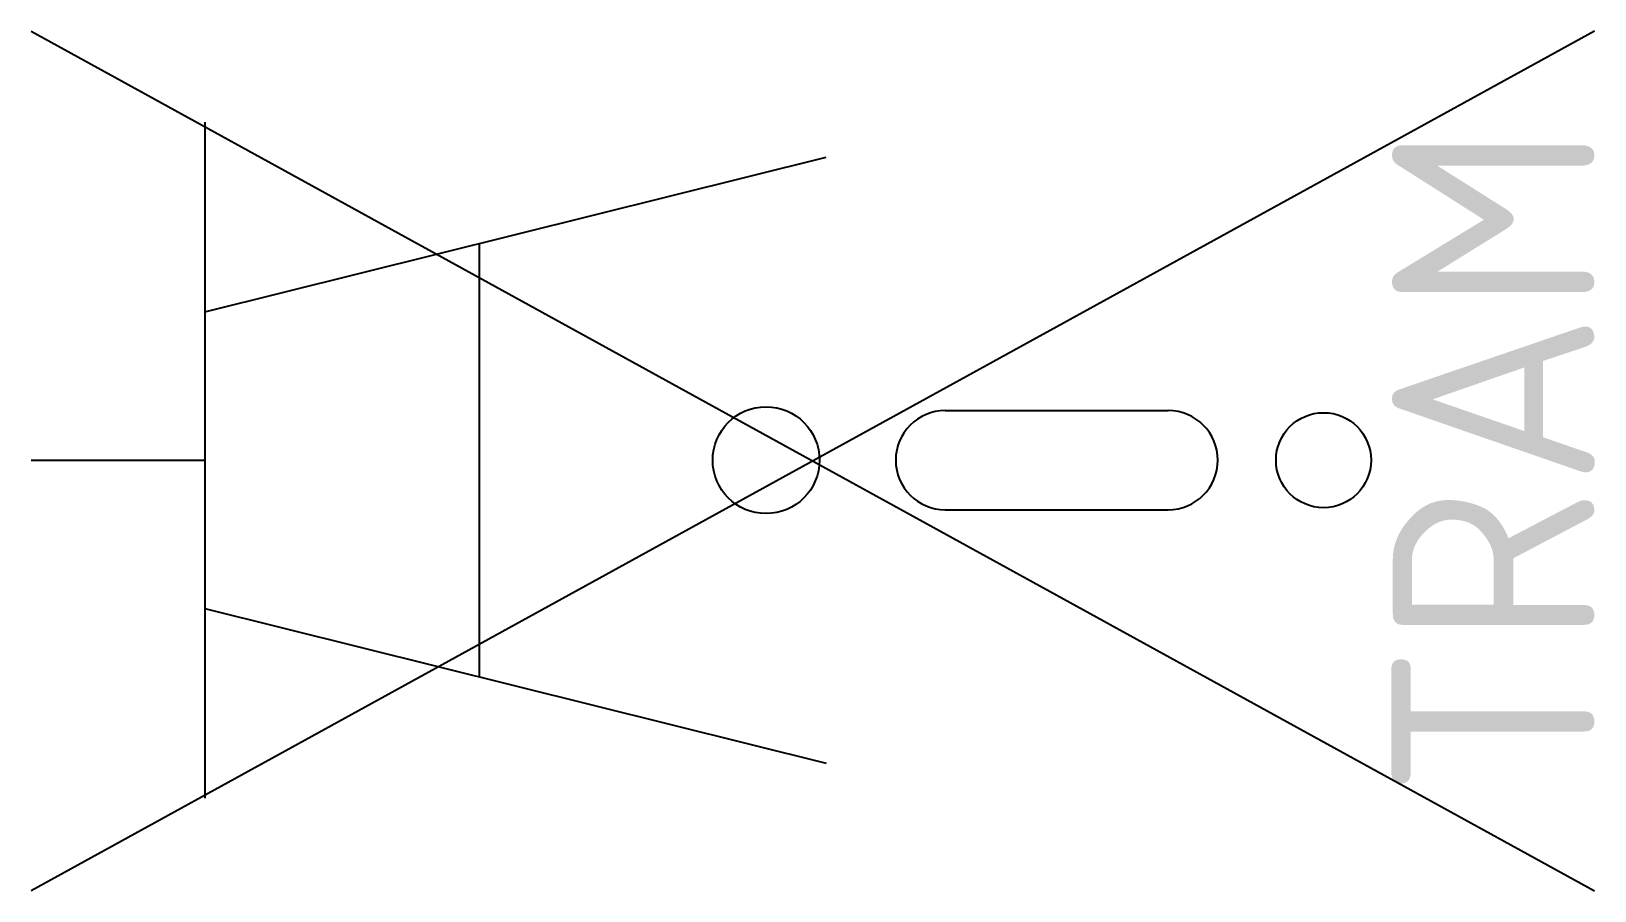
# Model space of a CAD drawing. Header units: metres. Extents: x 0 to 13.5, y -3.7 to 3.7.
import ezdxf
from ezdxf.enums import TextEntityAlignment as Align

# ---------------------------------------------------------------- set-up
doc = ezdxf.new("R2010")
doc.units = ezdxf.units.M
doc.styles.add('NLCS-ISO', font='NLCS-ISO.ttf')

msp = doc.modelspace()

# ---------------------------------------------------------------- linework, layer by layer
for p, q in [((13.518, 3.712), (0, -3.726)), ((0, 3.712), (13.518, -3.726)), ((1.5, 2.924), (1.5, -2.924)), ((1.5, 1.283), (6.874, 2.623)), ((3.874, 1.875), (3.874, -1.875)), ((1.5, 1.283), (1.5, -1.283)), ((7.905, 0.429), (9.833, 0.429)), ((0, 0), (1.5, 0)), ((7.905, -0.429), (9.833, -0.429)), ((1.5, -1.283), (6.874, -2.623))]:
    msp.add_line(p, q)
for centre, radius in [((6.355, 0), 0.462), ((11.176, 0), 0.411)]:
    msp.add_circle(centre, radius)
for centre, start, end in [((7.905, 0), 90, 270), ((9.833, 0), 270, 90)]:
    msp.add_arc(centre, 0.429, start, end)

# ---------------------------------------------------------------- texts
at = {"style": 'NLCS-ISO'}
msp.add_text('TRAM', height=1.75, rotation=90, dxfattribs=at).set_placement((12.643, -0.007), align=Align.MIDDLE_CENTER)

doc.saveas('drawing.dxf')
